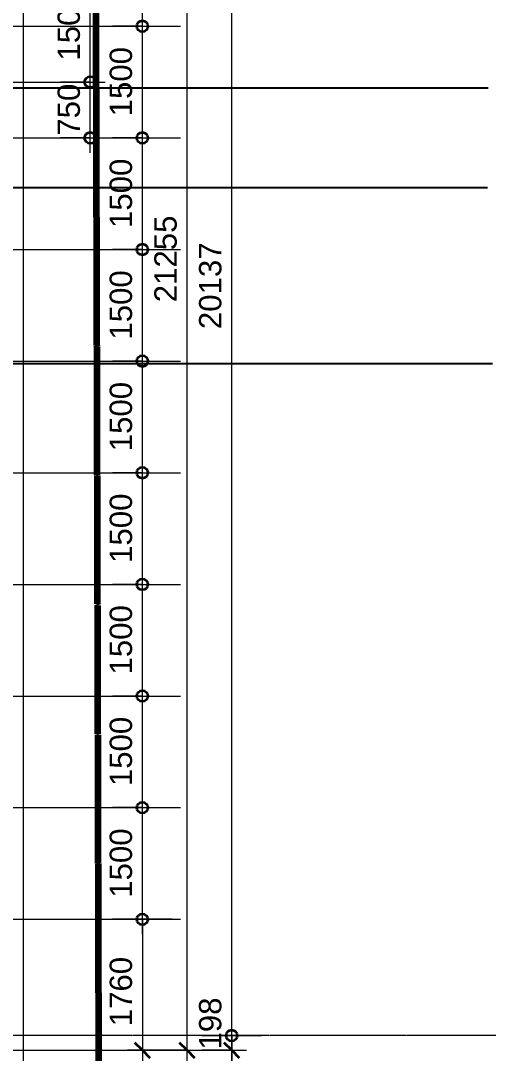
# Model space of a CAD drawing. Header units: millimetres. Extents: x -672391 to -598136, y -134 to 46410.
# Drawn here: x -623757 to -617476, y 16013 to 29889 of the extents above; entities that cross this region are included whole.
import ezdxf

# ---------------------------------------------------------------- set-up
doc = ezdxf.new("R2010")
doc.units = ezdxf.units.MM
for name, pattern in [('DPA_Grid _ Level 100', [10, 5.5, -1.6, 1.3, -1.6]), ('DPA_Hidden 100', [7.2, 4.7, -2.5]), ('DPA_Hidden 50', [3, 2, -1]), ('DPA_ROW', [32.5, 15, -2.5, 5, -2.5, 5, -2.5])]:
    doc.linetypes.add(name, pattern=pattern)
for name, color, linetype, lineweight in [('A-ANNO-DIMS', 1, 'Continuous', 9), ('A-ANNO-DIMS-100', 1, 'Continuous', 9), ('A-ANNO-NOTE', 3, 'Continuous', 25), ('A-DETL', 1, 'Continuous', 70), ('A-MASS', 2, 'Continuous', 35), ('A-ROOM-IDEN', 3, 'Continuous', 25), ('C-PROP-LINE', 10, 'DPA_ROW', 100), ('S-GRID', 251, 'Continuous', 9), ('S-STRS-IDEN', 3, 'Continuous', 25)]:
    doc.layers.add(name, color=color, linetype=linetype, lineweight=lineweight)
doc.styles.add('Arial_3', font='arial.ttf', dxfattribs={"height": 300})
doc.dimstyles.new('DPA-DIM-3_0_C-C', dxfattribs={"dimscale": 304.8, "dimtxt": 306.07782, "dimasz": 0.492126, "dimexe": 0.656168, "dimexo": 0.0625, "dimgap": 0.164042, "dimtad": 1, "dimdec": 0, "dimzin": 0, "dimdsep": 46, "dimtxsty": 'Arial_3', "dimblk1": 'DOTBLANK', "dimblk2": 'DOTBLANK', "dimsah": 1, "dimcen": 0.09, "dimdle": 0.656168, "dimadec": 8, "dimazin": 0, "dimtfac": 1, "dimtdec": 4, "dimtix": 1, "dimtmove": 0, "dimatfit": 3, "dimfxl": 1.312336, "dimfxlon": 1, "dimtvp": 1, "dimtolj": 1, "dimtzin": 0, "dimarcsym": 2})
doc.dimstyles.new('DPA-DIM-3_0_C-T', dxfattribs={"dimscale": 304.8, "dimtxt": 306.07782, "dimasz": 0.492126, "dimexe": 0.656168, "dimexo": 0.0625, "dimgap": 0.164042, "dimtad": 0, "dimjust": 2, "dimdec": 0, "dimzin": 0, "dimdsep": 46, "dimtxsty": 'Arial_3', "dimblk1": 'DOTBLANK', "dimblk2": 'OBLIQUE', "dimsah": 1, "dimcen": 0.09, "dimdle": 0.656168, "dimadec": 8, "dimazin": 0, "dimtfac": 1, "dimtdec": 4, "dimtix": 1, "dimtmove": 2, "dimatfit": 3, "dimfxl": 1.312336, "dimfxlon": 1, "dimtvp": 1, "dimtolj": 1, "dimtzin": 0, "dimarcsym": 2})
doc.dimstyles.new('DPA-DIM-3_0_T-T', dxfattribs={"dimscale": 304.8, "dimtxt": 306.07782, "dimasz": 0.656168, "dimexe": 0.656168, "dimexo": 0.0625, "dimgap": 0.164042, "dimtad": 1, "dimdec": 0, "dimzin": 0, "dimdsep": 46, "dimtxsty": 'Arial_3', "dimblk1": 'OBLIQUE', "dimblk2": 'OBLIQUE', "dimsah": 1, "dimcen": 0.09, "dimdle": 0.656168, "dimadec": 8, "dimazin": 0, "dimtfac": 1, "dimtdec": 4, "dimtix": 1, "dimtmove": 0, "dimatfit": 3, "dimfxl": 1.312336, "dimfxlon": 1, "dimtvp": 1, "dimtolj": 1, "dimtzin": 0, "dimarcsym": 2})

# ---------------------------------------------------------------- blocks, each defined once
blk = doc.blocks.new('Family - ___-5116072-4212-01 ENLARGED ENTRANCE 2 GROUND LEVEL - REFLECTED CEILING PLAN')
at = {"layer": 'C-PROP-LINE'}
blk.add_line((-622689, 8774), (-622767, 39048), dxfattribs=at)
blk = doc.blocks.new('DIMBLOCK31-4212-01 ENLARGED ENTRANCE 2 GROUND LEVEL - REFLECTED CEILING PLAN')
at = {"layer": 'A-ANNO-DIMS-100'}
for p, q in [((-622123, 17814), (-622123, 18014)), ((-621723, 17814), (-622323, 17814)), ((-622123, 17814), (-622323, 17814)), ((-622123, 17814), (-621723, 17814)), ((-622123, 17814), (-621723, 17814))]:
    blk.add_line(p, q, dxfattribs=at)
at = {"layer": 'A-ANNO-DIMS-100', "lineweight": 35}
blk.add_circle((-622123, 17814), 75, dxfattribs=at)
blk = doc.blocks.new('_DotBlank')
at = {"color": 0, "linetype": 'ByBlock', "lineweight": -2}
blk.add_line((-0.5, 0), (-1, 0), dxfattribs=at)
blk.add_circle((0, 0), 0.5, dxfattribs=at)
blk = doc.blocks.new('_None')
blk = doc.blocks.new('_Oblique')
at = {"color": 0, "linetype": 'ByBlock', "lineweight": -2}
blk.add_line((-0.5, -0.5), (0.5, 0.5), dxfattribs=at)
blk = doc.blocks.new('DIMBLOCK32-4212-01 ENLARGED ENTRANCE 2 GROUND LEVEL - REFLECTED CEILING PLAN')
at = {"layer": 'A-ANNO-DIMS-100'}
for p, q in [((-621723, 17814), (-622323, 17814)), ((-622123, 17814), (-622123, 15854)), ((-622123, 17814), (-621723, 17814)), ((-621723, 16054), (-622323, 16054)), ((-622123, 16054), (-621723, 16054))]:
    blk.add_line(p, q, dxfattribs=at)
at = {"layer": 'A-ANNO-DIMS-100', "lineweight": 35}
for q in [(-622223, 16154), (-622023, 15954)]:
    blk.add_line((-622123, 16054), q, dxfattribs=at)
at = {"layer": 'A-ANNO-DIMS-100', "color": 0, "insert": (-622562, 16377), "char_height": 300, "width": 1107.53, "attachment_point": 1, "rotation": 90, "line_spacing_factor": 0.941778, "style": 'Arial_3'}
blk.add_mtext('1760', dxfattribs=at)
blk = doc.blocks.new('DIMBLOCK33-4212-01 ENLARGED ENTRANCE 2 GROUND LEVEL - REFLECTED CEILING PLAN')
at = {"layer": 'A-ANNO-DIMS-100'}
for p, q in [((-622523, 19314), (-621923, 19314)), ((-622123, 19314), (-622523, 19314)), ((-622123, 17614), (-622123, 19314)), ((-622523, 17814), (-621923, 17814)), ((-622123, 17814), (-622523, 17814))]:
    blk.add_line(p, q, dxfattribs=at)
at = {"layer": 'A-ANNO-DIMS-100', "lineweight": 35}
for centre in [(-622123, 19314), (-622123, 17814)]:
    blk.add_circle(centre, 75, dxfattribs=at)
at = {"layer": 'A-ANNO-DIMS-100', "color": 0, "insert": (-622562, 18103), "char_height": 300, "width": 1107.53, "attachment_point": 1, "rotation": 90, "line_spacing_factor": 0.941778, "style": 'Arial_3'}
blk.add_mtext('1500', dxfattribs=at)
blk = doc.blocks.new('DIMBLOCK34-4212-01 ENLARGED ENTRANCE 2 GROUND LEVEL - REFLECTED CEILING PLAN')
at = {"layer": 'A-ANNO-DIMS-100'}
for p, q in [((-622523, 20814), (-621923, 20814)), ((-622123, 20814), (-622523, 20814)), ((-622123, 19314), (-622123, 20814)), ((-622523, 19314), (-621923, 19314)), ((-622123, 19314), (-622523, 19314))]:
    blk.add_line(p, q, dxfattribs=at)
at = {"layer": 'A-ANNO-DIMS-100', "lineweight": 35}
for centre in [(-622123, 20814), (-622123, 19314)]:
    blk.add_circle(centre, 75, dxfattribs=at)
at = {"layer": 'A-ANNO-DIMS-100', "color": 0, "insert": (-622562, 19603), "char_height": 300, "width": 1107.53, "attachment_point": 1, "rotation": 90, "line_spacing_factor": 0.941778, "style": 'Arial_3'}
blk.add_mtext('1500', dxfattribs=at)
blk = doc.blocks.new('DIMBLOCK35-4212-01 ENLARGED ENTRANCE 2 GROUND LEVEL - REFLECTED CEILING PLAN')
at = {"layer": 'A-ANNO-DIMS-100'}
for p, q in [((-622523, 22314), (-621923, 22314)), ((-622123, 22314), (-622523, 22314)), ((-622123, 20814), (-622123, 22314)), ((-622523, 20814), (-621923, 20814)), ((-622123, 20814), (-622523, 20814))]:
    blk.add_line(p, q, dxfattribs=at)
at = {"layer": 'A-ANNO-DIMS-100', "lineweight": 35}
for centre in [(-622123, 22314), (-622123, 20814)]:
    blk.add_circle(centre, 75, dxfattribs=at)
at = {"layer": 'A-ANNO-DIMS-100', "color": 0, "insert": (-622562, 21103), "char_height": 300, "width": 1107.53, "attachment_point": 1, "rotation": 90, "line_spacing_factor": 0.941778, "style": 'Arial_3'}
blk.add_mtext('1500', dxfattribs=at)
blk = doc.blocks.new('DIMBLOCK36-4212-01 ENLARGED ENTRANCE 2 GROUND LEVEL - REFLECTED CEILING PLAN')
at = {"layer": 'A-ANNO-DIMS-100'}
for p, q in [((-622523, 23814), (-621923, 23814)), ((-622123, 23814), (-622523, 23814)), ((-622123, 22314), (-622123, 23814)), ((-622523, 22314), (-621923, 22314)), ((-622123, 22314), (-622523, 22314))]:
    blk.add_line(p, q, dxfattribs=at)
at = {"layer": 'A-ANNO-DIMS-100', "lineweight": 35}
for centre in [(-622123, 23814), (-622123, 22314)]:
    blk.add_circle(centre, 75, dxfattribs=at)
at = {"layer": 'A-ANNO-DIMS-100', "color": 0, "insert": (-622562, 22603), "char_height": 300, "width": 1107.53, "attachment_point": 1, "rotation": 90, "line_spacing_factor": 0.941778, "style": 'Arial_3'}
blk.add_mtext('1500', dxfattribs=at)
blk = doc.blocks.new('DIMBLOCK37-4212-01 ENLARGED ENTRANCE 2 GROUND LEVEL - REFLECTED CEILING PLAN')
at = {"layer": 'A-ANNO-DIMS-100'}
for p, q in [((-622523, 25314), (-621923, 25314)), ((-622123, 25314), (-622523, 25314)), ((-622123, 23814), (-622123, 25314)), ((-622523, 23814), (-621923, 23814)), ((-622123, 23814), (-622523, 23814))]:
    blk.add_line(p, q, dxfattribs=at)
at = {"layer": 'A-ANNO-DIMS-100', "lineweight": 35}
for centre in [(-622123, 25314), (-622123, 23814)]:
    blk.add_circle(centre, 75, dxfattribs=at)
at = {"layer": 'A-ANNO-DIMS-100', "color": 0, "insert": (-622562, 24103), "char_height": 300, "width": 1107.53, "attachment_point": 1, "rotation": 90, "line_spacing_factor": 0.941778, "style": 'Arial_3'}
blk.add_mtext('1500', dxfattribs=at)
blk = doc.blocks.new('DIMBLOCK38-4212-01 ENLARGED ENTRANCE 2 GROUND LEVEL - REFLECTED CEILING PLAN')
at = {"layer": 'A-ANNO-DIMS-100'}
for p, q in [((-622523, 26814), (-621923, 26814)), ((-622123, 26814), (-622523, 26814)), ((-622123, 25314), (-622123, 26814)), ((-622523, 25314), (-621923, 25314)), ((-622123, 25314), (-622523, 25314))]:
    blk.add_line(p, q, dxfattribs=at)
at = {"layer": 'A-ANNO-DIMS-100', "lineweight": 35}
for centre in [(-622123, 26814), (-622123, 25314)]:
    blk.add_circle(centre, 75, dxfattribs=at)
at = {"layer": 'A-ANNO-DIMS-100', "color": 0, "insert": (-622562, 25603), "char_height": 300, "width": 1107.53, "attachment_point": 1, "rotation": 90, "line_spacing_factor": 0.941778, "style": 'Arial_3'}
blk.add_mtext('1500', dxfattribs=at)
blk = doc.blocks.new('DIMBLOCK39-4212-01 ENLARGED ENTRANCE 2 GROUND LEVEL - REFLECTED CEILING PLAN')
at = {"layer": 'A-ANNO-DIMS-100'}
for p, q in [((-622523, 28314), (-621923, 28314)), ((-622123, 28314), (-622523, 28314)), ((-622123, 26814), (-622123, 28314)), ((-622523, 26814), (-621923, 26814)), ((-622123, 26814), (-622523, 26814))]:
    blk.add_line(p, q, dxfattribs=at)
at = {"layer": 'A-ANNO-DIMS-100', "lineweight": 35}
for centre in [(-622123, 28314), (-622123, 26814)]:
    blk.add_circle(centre, 75, dxfattribs=at)
at = {"layer": 'A-ANNO-DIMS-100', "color": 0, "insert": (-622562, 27103), "char_height": 300, "width": 1107.53, "attachment_point": 1, "rotation": 90, "line_spacing_factor": 0.941778, "style": 'Arial_3'}
blk.add_mtext('1500', dxfattribs=at)
blk = doc.blocks.new('DIMBLOCK40-4212-01 ENLARGED ENTRANCE 2 GROUND LEVEL - REFLECTED CEILING PLAN')
at = {"layer": 'A-ANNO-DIMS-100'}
for p, q in [((-622523, 29814), (-621923, 29814)), ((-622123, 29814), (-622523, 29814)), ((-622123, 28314), (-622123, 29814)), ((-622523, 28314), (-621923, 28314)), ((-622123, 28314), (-622523, 28314))]:
    blk.add_line(p, q, dxfattribs=at)
at = {"layer": 'A-ANNO-DIMS-100', "lineweight": 35}
for centre in [(-622123, 29814), (-622123, 28314)]:
    blk.add_circle(centre, 75, dxfattribs=at)
at = {"layer": 'A-ANNO-DIMS-100', "color": 0, "insert": (-622562, 28603), "char_height": 300, "width": 1107.53, "attachment_point": 1, "rotation": 90, "line_spacing_factor": 0.941778, "style": 'Arial_3'}
blk.add_mtext('1500', dxfattribs=at)
blk = doc.blocks.new('DIMBLOCK41-4212-01 ENLARGED ENTRANCE 2 GROUND LEVEL - REFLECTED CEILING PLAN')
at = {"layer": 'A-ANNO-DIMS-100'}
for p, q in [((-622523, 31314), (-621923, 31314)), ((-622123, 31314), (-622523, 31314)), ((-622123, 29814), (-622123, 31314)), ((-622523, 29814), (-621923, 29814)), ((-622123, 29814), (-622523, 29814))]:
    blk.add_line(p, q, dxfattribs=at)
at = {"layer": 'A-ANNO-DIMS-100', "lineweight": 35}
for centre in [(-622123, 31314), (-622123, 29814)]:
    blk.add_circle(centre, 75, dxfattribs=at)
at = {"layer": 'A-ANNO-DIMS-100', "color": 0, "insert": (-622562, 30103), "char_height": 300, "width": 1107.53, "attachment_point": 1, "rotation": 90, "line_spacing_factor": 0.941778, "style": 'Arial_3'}
blk.add_mtext('1500', dxfattribs=at)
blk = doc.blocks.new('DIMBLOCK65-4212-01 ENLARGED ENTRANCE 2 GROUND LEVEL - REFLECTED CEILING PLAN')
at = {"layer": 'A-ANNO-DIMS-100'}
for p, q in [((-621523, 15854), (-621523, 37509)), ((-621923, 37309), (-621323, 37309)), ((-621523, 37309), (-621923, 37309)), ((-621923, 16054), (-621323, 16054)), ((-621523, 16054), (-621923, 16054))]:
    blk.add_line(p, q, dxfattribs=at)
at = {"layer": 'A-ANNO-DIMS-100', "lineweight": 35}
for p, q in [((-621523, 37309), (-621623, 37409)), ((-621523, 37309), (-621423, 37209)), ((-621523, 16054), (-621623, 16154)), ((-621523, 16054), (-621423, 15954))]:
    blk.add_line(p, q, dxfattribs=at)
at = {"layer": 'A-ANNO-DIMS-100', "color": 0, "insert": (-621962, 26105), "char_height": 300, "width": 1384.41, "attachment_point": 1, "rotation": 90, "line_spacing_factor": 0.941778, "style": 'Arial_3'}
blk.add_mtext('21255', dxfattribs=at)
blk = doc.blocks.new('DIMBLOCK73-4212-01 ENLARGED ENTRANCE 2 GROUND LEVEL - REFLECTED CEILING PLAN')
at = {"layer": 'A-ANNO-DIMS-100'}
for p, q in [((-620923, 16252), (-620923, 16452)), ((-620523, 16252), (-621123, 16252)), ((-620923, 16252), (-621123, 16252)), ((-620923, 16252), (-620523, 16252)), ((-620923, 16252), (-620523, 16252))]:
    blk.add_line(p, q, dxfattribs=at)
at = {"layer": 'A-ANNO-DIMS-100', "lineweight": 35}
blk.add_circle((-620923, 16252), 75, dxfattribs=at)
blk = doc.blocks.new('DIMBLOCK74-4212-01 ENLARGED ENTRANCE 2 GROUND LEVEL - REFLECTED CEILING PLAN')
at = {"layer": 'A-ANNO-DIMS-100'}
for p, q in [((-620523, 16252), (-621123, 16252)), ((-620923, 16252), (-620923, 15854)), ((-620923, 16252), (-620523, 16252)), ((-621323, 16054), (-620723, 16054)), ((-620923, 16054), (-621323, 16054))]:
    blk.add_line(p, q, dxfattribs=at)
at = {"layer": 'A-ANNO-DIMS-100', "lineweight": 35}
for q in [(-621023, 16154), (-620823, 15954)]:
    blk.add_line((-620923, 16054), q, dxfattribs=at)
at = {"layer": 'A-ANNO-DIMS-100', "color": 0, "insert": (-621362, 16064), "char_height": 300, "width": 830.65, "attachment_point": 1, "rotation": 90, "line_spacing_factor": 0.941778, "style": 'Arial_3'}
blk.add_mtext('198', dxfattribs=at)
blk = doc.blocks.new('DIMBLOCK75-4212-01 ENLARGED ENTRANCE 2 GROUND LEVEL - REFLECTED CEILING PLAN')
at = {"layer": 'A-ANNO-DIMS-100'}
for p, q in [((-620923, 16052), (-620923, 36589)), ((-621323, 36389), (-620723, 36389)), ((-620923, 36389), (-621323, 36389)), ((-621323, 16252), (-620723, 16252)), ((-620923, 16252), (-621323, 16252))]:
    blk.add_line(p, q, dxfattribs=at)
at = {"layer": 'A-ANNO-DIMS-100', "lineweight": 35}
for centre in [(-620923, 36389), (-620923, 16252)]:
    blk.add_circle(centre, 75, dxfattribs=at)
at = {"layer": 'A-ANNO-DIMS-100', "color": 0, "insert": (-621362, 25744), "char_height": 300, "width": 1384.41, "attachment_point": 1, "rotation": 90, "line_spacing_factor": 0.941778, "style": 'Arial_3'}
blk.add_mtext('20137', dxfattribs=at)
blk = doc.blocks.new('DIMBLOCK98-4212-01 ENLARGED ENTRANCE 2 GROUND LEVEL - REFLECTED CEILING PLAN')
at = {"layer": 'A-ANNO-DIMS-100'}
for p, q in [((-620923, 12194), (-620923, 16254)), ((-621323, 16054), (-620723, 16054)), ((-620923, 16054), (-621323, 16054)), ((-621323, 12194), (-620723, 12194)), ((-620923, 12194), (-621323, 12194))]:
    blk.add_line(p, q, dxfattribs=at)
at = {"layer": 'A-ANNO-DIMS-100', "lineweight": 35}
for q in [(-621023, 16154), (-620823, 15954)]:
    blk.add_line((-620923, 16054), q, dxfattribs=at)
at = {"layer": 'A-ANNO-DIMS-100', "color": 0, "insert": (-621362, 14037), "char_height": 300, "width": 1107.53, "attachment_point": 1, "rotation": 90, "line_spacing_factor": 0.941778, "style": 'Arial_3'}
blk.add_mtext('3860', dxfattribs=at)
blk = doc.blocks.new('DIMBLOCK101-4212-01 ENLARGED ENTRANCE 2 GROUND LEVEL - REFLECTED CEILING PLAN')
at = {"layer": 'A-ANNO-DIMS-100'}
for p, q in [((-623223, 29064), (-622623, 29064)), ((-622823, 29064), (-623223, 29064)), ((-622823, 28114), (-622823, 29064)), ((-623223, 28314), (-622623, 28314)), ((-622823, 28314), (-623223, 28314))]:
    blk.add_line(p, q, dxfattribs=at)
at = {"layer": 'A-ANNO-DIMS-100', "lineweight": 35}
for centre in [(-622823, 29064), (-622823, 28314)]:
    blk.add_circle(centre, 75, dxfattribs=at)
at = {"layer": 'A-ANNO-DIMS-100', "color": 0, "insert": (-623262, 28343), "char_height": 300, "width": 830.65, "attachment_point": 1, "rotation": 90, "line_spacing_factor": 0.941778, "style": 'Arial_3'}
blk.add_mtext('750', dxfattribs=at)
blk = doc.blocks.new('DIMBLOCK102-4212-01 ENLARGED ENTRANCE 2 GROUND LEVEL - REFLECTED CEILING PLAN')
at = {"layer": 'A-ANNO-DIMS-100'}
for p, q in [((-623223, 30564), (-622623, 30564)), ((-622823, 30564), (-623223, 30564)), ((-622823, 29064), (-622823, 30564)), ((-623223, 29064), (-622623, 29064)), ((-622823, 29064), (-623223, 29064))]:
    blk.add_line(p, q, dxfattribs=at)
at = {"layer": 'A-ANNO-DIMS-100', "lineweight": 35}
for centre in [(-622823, 30564), (-622823, 29064)]:
    blk.add_circle(centre, 75, dxfattribs=at)
at = {"layer": 'A-ANNO-DIMS-100', "color": 0, "insert": (-623262, 29353), "char_height": 300, "width": 1107.53, "attachment_point": 1, "rotation": 90, "line_spacing_factor": 0.941778, "style": 'Arial_3'}
blk.add_mtext('1500', dxfattribs=at)

msp = doc.modelspace()

# ---------------------------------------------------------------- linework, layer by layer
at = {"layer": 'A-ANNO-NOTE'}
msp.add_line((-627213.1, 28986.3), (-617479.1, 28986.3), dxfattribs=at)
at = {"layer": 'A-DETL', "linetype": 'DPA_Hidden 100', "lineweight": 9}
msp.add_line((-623717.4, 8773.7), (-623717.4, 37259), dxfattribs=at)
at = {"layer": 'A-DETL', "color": 8, "linetype": 'DPA_Hidden 50', "lineweight": 9}
for p, q in [((-636011.5, 29814.1), (-621611.5, 29814.1)), ((-624847.4, 29064), (-622741.5, 29064)), ((-636011.5, 28314.1), (-621611.5, 28314.1)), ((-636011.5, 26814.1), (-621611.5, 26814.1)), ((-636011.5, 25314.1), (-621611.5, 25314.1)), ((-632917.4, 23814.1), (-621611.5, 23814.1)), ((-632690.5, 22314.1), (-621611.5, 22314.1)), ((-632690.5, 20814.1), (-621611.5, 20814.1)), ((-631924.3, 19314.1), (-621611.5, 19314.1)), ((-630967.4, 17814.1), (-621611.5, 17814.1)), ((-625272.4, 16054), (-621611.5, 16054))]:
    msp.add_line(p, q, dxfattribs=at)
at = {"layer": 'A-MASS', "lineweight": 25}
msp.add_line((-622706, 15394.7), (-622773.3, 41276.9), dxfattribs=at)
at = {"layer": 'A-ROOM-IDEN'}
msp.add_line((-627948.9, 25280.3), (-617420.5, 25280.3), dxfattribs=at)
at = {"layer": 'S-GRID', "linetype": 'DPA_Grid _ Level 100'}
msp.add_line((-599857.6, 16252), (-672390.7, 16252), dxfattribs=at)
at = {"layer": 'S-STRS-IDEN'}
msp.add_line((-624097.4, 27647.2), (-617485.3, 27647.2), dxfattribs=at)

# ---------------------------------------------------------------- block references
at = {"layer": 'C-PROP-LINE'}
msp.add_blockref('Family - ___-5116072-4212-01 ENLARGED ENTRANCE 2 GROUND LEVEL - REFLECTED CEILING PLAN', (0, 0), dxfattribs=at)

# ---------------------------------------------------------------- dimensions: what is measured, and where the dimension line sits
at = {"layer": 'A-ANNO-DIMS'}
for base, p1, p2, dimstyle, override, picture, middle in [((-621522.9, 37309), (-621922.9, 16054), (-621922.9, 37309), 'DPA-DIM-3_0_T-T', {"dimpost": '<>', "dimfxl": 21254.983426}, 'DIMBLOCK65-4212-01 ENLARGED ENTRANCE 2 GROUND LEVEL - REFLECTED CEILING PLAN', (-621726.1, 26681.5)), ((-620922.9, 36389), (-621322.9, 16252), (-621322.9, 36389), 'DPA-DIM-3_0_C-C', {"dimpost": '<>', "dimfxl": 20137.000087}, 'DIMBLOCK75-4212-01 ENLARGED ENTRANCE 2 GROUND LEVEL - REFLECTED CEILING PLAN', (-621126.2, 26320.5)), ((-622122.9, 31314.1), (-622522.9, 29814.1), (-622522.9, 31314.1), 'DPA-DIM-3_0_C-C', {"dimpost": '<>', "dimfxl": 1500}, 'DIMBLOCK41-4212-01 ENLARGED ENTRANCE 2 GROUND LEVEL - REFLECTED CEILING PLAN', (-622326.1, 30564.1)), ((-622822.9, 30564), (-623222.9, 29064), (-623222.9, 30564), 'DPA-DIM-3_0_C-C', {"dimpost": '<>', "dimfxl": 1500}, 'DIMBLOCK102-4212-01 ENLARGED ENTRANCE 2 GROUND LEVEL - REFLECTED CEILING PLAN', (-623026.1, 29814)), ((-622122.9, 29814.1), (-622522.9, 28314.1), (-622522.9, 29814.1), 'DPA-DIM-3_0_C-C', {"dimpost": '<>', "dimfxl": 1500}, 'DIMBLOCK40-4212-01 ENLARGED ENTRANCE 2 GROUND LEVEL - REFLECTED CEILING PLAN', (-622326.1, 29064.1)), ((-622822.9, 29064), (-623222.9, 28314.1), (-623222.9, 29064), 'DPA-DIM-3_0_C-C', {"dimpost": '<>', "dimfxl": 749.888728}, 'DIMBLOCK101-4212-01 ENLARGED ENTRANCE 2 GROUND LEVEL - REFLECTED CEILING PLAN', (-623026.1, 28689.1)), ((-622122.9, 28314.1), (-622522.9, 26814.1), (-622522.9, 28314.1), 'DPA-DIM-3_0_C-C', {"dimpost": '<>', "dimfxl": 1500}, 'DIMBLOCK39-4212-01 ENLARGED ENTRANCE 2 GROUND LEVEL - REFLECTED CEILING PLAN', (-622326.1, 27564.1)), ((-622122.9, 26814.1), (-622522.9, 25314.1), (-622522.9, 26814.1), 'DPA-DIM-3_0_C-C', {"dimpost": '<>', "dimfxl": 1500}, 'DIMBLOCK38-4212-01 ENLARGED ENTRANCE 2 GROUND LEVEL - REFLECTED CEILING PLAN', (-622326.1, 26064.1)), ((-622122.9, 25314.1), (-622522.9, 23814.1), (-622522.9, 25314.1), 'DPA-DIM-3_0_C-C', {"dimpost": '<>', "dimfxl": 1500}, 'DIMBLOCK37-4212-01 ENLARGED ENTRANCE 2 GROUND LEVEL - REFLECTED CEILING PLAN', (-622326.1, 24564.1)), ((-622122.9, 23814.1), (-622522.9, 22314.1), (-622522.9, 23814.1), 'DPA-DIM-3_0_C-C', {"dimpost": '<>', "dimfxl": 1500}, 'DIMBLOCK36-4212-01 ENLARGED ENTRANCE 2 GROUND LEVEL - REFLECTED CEILING PLAN', (-622326.1, 23064.1)), ((-622122.9, 22314.1), (-622522.9, 20814.1), (-622522.9, 22314.1), 'DPA-DIM-3_0_C-C', {"dimpost": '<>', "dimfxl": 1500}, 'DIMBLOCK35-4212-01 ENLARGED ENTRANCE 2 GROUND LEVEL - REFLECTED CEILING PLAN', (-622326.1, 21564.1)), ((-622122.9, 20814.1), (-622522.9, 19314.1), (-622522.9, 20814.1), 'DPA-DIM-3_0_C-C', {"dimpost": '<>', "dimfxl": 1500}, 'DIMBLOCK34-4212-01 ENLARGED ENTRANCE 2 GROUND LEVEL - REFLECTED CEILING PLAN', (-622326.1, 20064.1)), ((-622122.9, 19314.1), (-622522.9, 17814.1), (-622522.9, 19314.1), 'DPA-DIM-3_0_C-C', {"dimpost": '<>', "dimfxl": 1500}, 'DIMBLOCK33-4212-01 ENLARGED ENTRANCE 2 GROUND LEVEL - REFLECTED CEILING PLAN', (-622326.1, 18564.1))]:
    dim = msp.add_linear_dim(base=base, p1=p1, p2=p2, angle=90, dimstyle=dimstyle, override=override, dxfattribs=at)
    dim.commit()
    dim.dimension.update_dxf_attribs({"geometry": picture, "text_midpoint": middle})
for base, p1, p2, picture, middle in [((-622122.9, 17814.1), (-621981.5, 17814.1), (-621981.5, 17814.1), 'DIMBLOCK31-4212-01 ENLARGED ENTRANCE 2 GROUND LEVEL - REFLECTED CEILING PLAN', (-622122.9, 17814.1)), ((-620922.9, 16252), (-620781.5, 16252), (-620781.5, 16252), 'DIMBLOCK73-4212-01 ENLARGED ENTRANCE 2 GROUND LEVEL - REFLECTED CEILING PLAN', (-620922.9, 16252))]:
    dim = msp.add_linear_dim(base=base, p1=p1, p2=p2, angle=90, text=' ', dimstyle='DPA-DIM-3_0_C-T', override={"dimpost": '<>', "dimblk": 'None', "dimse1": 1, "dimse2": 1, "dimsd1": 1, "dimsd2": 1, "dimfxl": 0}, dxfattribs=at)
    dim.commit()
    dim.dimension.update_dxf_attribs({"geometry": picture, "text_midpoint": middle})
for base, p1, p2, override, picture, middle in [((-622122.9, 16054), (-621722.9, 17814.1), (-621722.9, 16054), {"dimpost": '<>', "dimfxl": 1760.138971}, 'DIMBLOCK32-4212-01 ENLARGED ENTRANCE 2 GROUND LEVEL - REFLECTED CEILING PLAN', (-622362.4, 16931.2)), ((-620922.9, 16054), (-620522.9, 16252), (-621322.9, 16054), {"dimpost": '<>', "dimfxl": 824.144314}, 'DIMBLOCK74-4212-01 ENLARGED ENTRANCE 2 GROUND LEVEL - REFLECTED CEILING PLAN', (-621162.4, 16479.3)), ((-620922.9, 16054), (-621322.9, 12194), (-621322.9, 16054), {"dimpost": '<>', "dimfxl": 3859.972306}, 'DIMBLOCK98-4212-01 ENLARGED ENTRANCE 2 GROUND LEVEL - REFLECTED CEILING PLAN', (-621162.4, 14591.2))]:
    dim = msp.add_linear_dim(base=base, p1=p1, p2=p2, angle=90, dimstyle='DPA-DIM-3_0_C-T', override=override, dxfattribs=at)
    dim.commit()
    dim.dimension.update_dxf_attribs({"geometry": picture, "text_midpoint": middle, "dimtype": 160, "text_rotation": 90})

doc.saveas('drawing.dxf')
